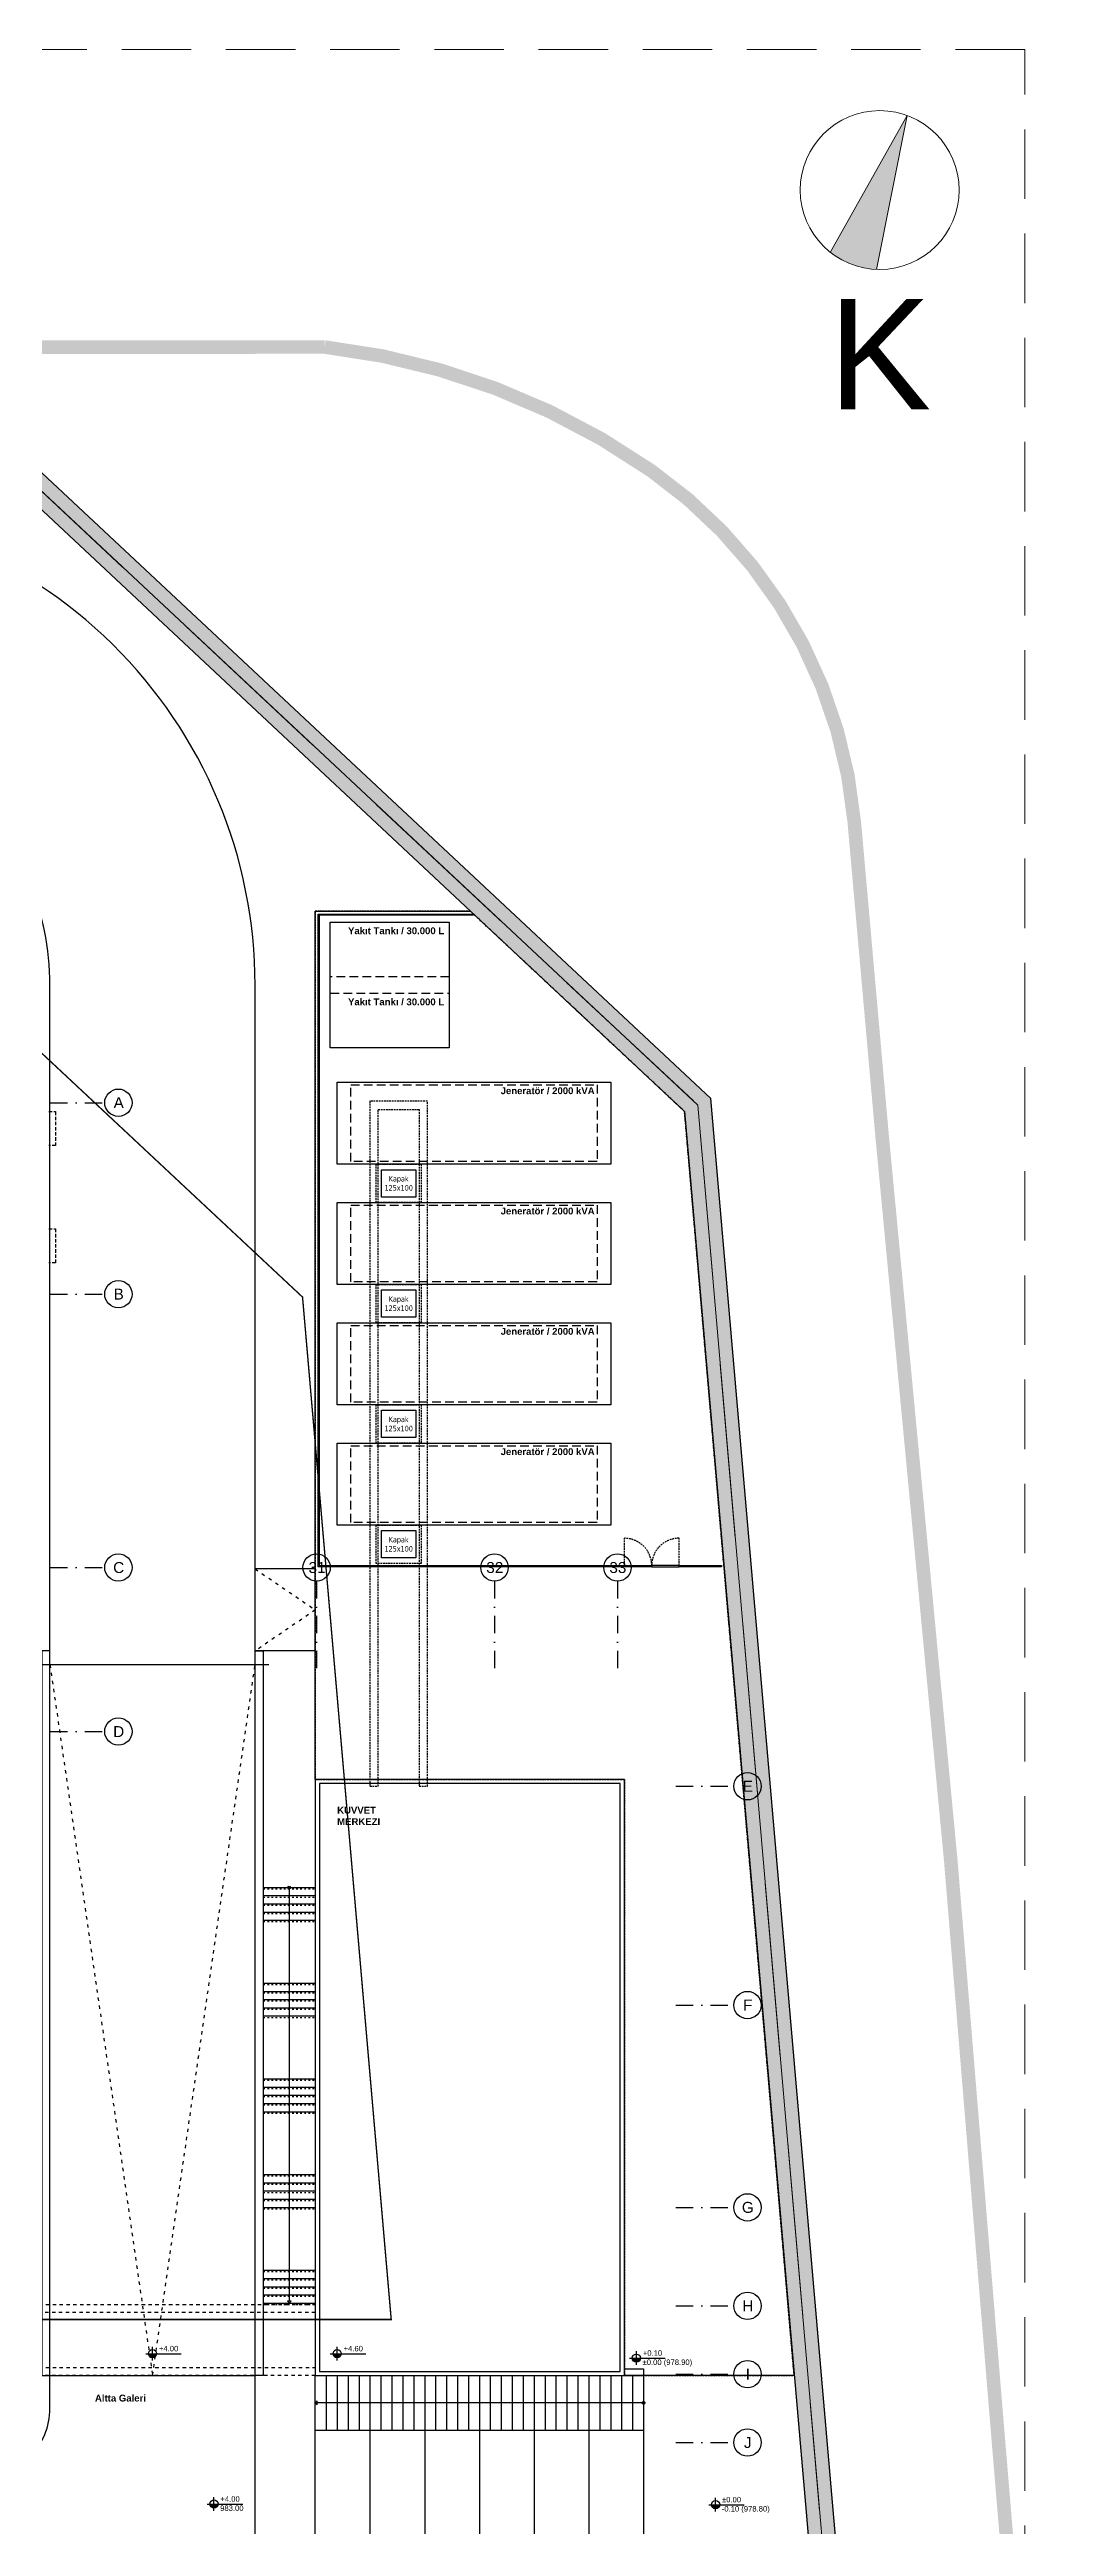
# Model space of a CAD drawing. Header units: centimetres. Extents: x 405564 to 502064, y 46284 to 60634.
# Drawn here: x 465998 to 469731, y 51576 to 60634 of the extents above; entities that cross this region are included whole.
import ezdxf
from ezdxf.enums import TextEntityAlignment as Align
from ezdxf.xclip import XClip

# ---------------------------------------------------------------- set-up
doc = ezdxf.new("R2010")
doc.units = ezdxf.units.CM
doc.header["$XCLIPFRAME"] = 0
for name, pattern in [('( Hidden )', [0.375, 0.25, -0.125]), ('3+1_3b$0$DASHED', [0.25, 0.125, -0.125]), ('ACAD_ISO03W100', [30, 12, -18]), ('BORDER', [1.75, 0.5, -0.25, 0.5, -0.25, 0, -0.25]), ('DASHDOT', [25.4, 12.7, -6.35, 0, -6.35]), ('DASHED', [19.05, 12.7, -6.35]), ('HIDDEN', [9.525, 6.35, -3.175])]:
    doc.linetypes.add(name, pattern=pattern)
doc.layers.get('0').update_dxf_attribs({"color": 8, "lineweight": 9})
for name, color, linetype, lineweight in [('---___EB_draft00_ALTYAPI_helikoptermania', 8, 'Continuous', 0), ('---___EB_draft00_parselsiniri', 8, 'BORDER', 9), ('0-KRCN-MİMARİ-220526', 8, 'Continuous', 9), ('HH_KALDIRIM', 8, 'Continuous', 0), ('IMAR_ADA', 8, 'Continuous', 0), ('Y-TEXT', 8, 'Continuous', 20)]:
    doc.layers.add(name, color=color, linetype=linetype, lineweight=lineweight)
for name, color, linetype in [('AS_DOS', 8, 'Continuous'), ('AS_GOR', 8, 'Continuous'), ('AS_GOR_UZAK2', 8, 'Continuous'), ('AS_GOR_YAKIN1', 8, 'Continuous'), ('AS_MER', 8, 'Continuous'), ('AS_MER_HIDDEN', 8, 'HIDDEN'), ('AS_OLC_AKS', 8, 'Continuous'), ('AS_PRFL_DEMIR', 8, 'Continuous'), ('AS_PYZ_YOL_ARAC', 8, 'Continuous'), ('AS_SMB_KOT', 8, 'Continuous'), ('AS_SMB_OK', 8, 'Continuous'), ('AS_TA_BETONARME', 5, 'Continuous'), ('AS_TA_HIDDEN', 8, 'HIDDEN'), ('AS_TEFR_ELK', 8, 'Continuous'), ('AS_YAZI', 8, 'Continuous'), ('AS_YAZI_DOSEME', 8, 'Continuous'), ('AS_YAZI_ELEKTRIK', 8, 'Continuous')]:
    doc.layers.add(name, color=color, linetype=linetype)
doc.styles.add('_yazı-50', font='arial.ttf')
doc.styles.add('a4', font='arial.ttf')
doc.styles.add('Kalin02', font='arialbd.ttf')
doc.styles.add('TAHOMA', font='tahoma.ttf')

# ---------------------------------------------------------------- blocks, each defined once
blk = doc.blocks.new('kot01')
at = {"layer": 'AS_SMB_KOT'}
h = blk.add_hatch(color=8, dxfattribs=at)
edge = h.paths.add_edge_path()
edge.add_arc((0, 0), 0.3, 180, 360)
edge.add_line((0.3, 0), (-0.3, 0))
for p, q in [((-0.5, 0), (2.1, 0)), ((0, -0.5), (0, 0.5))]:
    blk.add_line(p, q, dxfattribs=at)
blk.add_circle((0, 0), 0.3, dxfattribs=at)
at = {"layer": 'AS_SMB_KOT', "style": '_yazı-50'}
for tag, p in [('INCE', (0.43, 0.1)), ('KABA', (0.43, -0.5))]:
    blk.add_attdef(tag, p, '', height=0.4, dxfattribs=at)
blk = doc.blocks.new('B.A. KAIDE ELK')
at = {"layer": 'AS_TA_HIDDEN'}
for points in [[(1349.9, 2443.1), (567.6, 3175), (0, 3175), (0, 0), (1130, 0), (1130, -2180), (1750.8, -2180)], [(55, 2675), (55, 3135), (490, 3135), (490, 2675)], [(80, 2250), (80, 2550), (1080, 2550), (1080, 2250)], [(230, -25), (230, 2450), (380, 2450), (380, -25), (410, -25), (410, 2480), (200, 2480), (200, -25)], [(222.5, 2250), (387.5, 2250), (387.5, 2110), (222.5, 2110)], [(242.5, 2230), (367.5, 2230), (367.5, 2130), (242.5, 2130)], [(80, 1810), (80, 2110), (1080, 2110), (1080, 1810)], [(222.5, 1810), (387.5, 1810), (387.5, 1670), (222.5, 1670)], [(242.5, 1790), (367.5, 1790), (367.5, 1690), (242.5, 1690)], [(80, 1370), (80, 1670), (1080, 1670), (1080, 1370)], [(222.5, 1370), (387.5, 1370), (387.5, 1230), (222.5, 1230)], [(242.5, 1350), (367.5, 1350), (367.5, 1250), (242.5, 1250)], [(80, 930), (80, 1230), (1080, 1230), (1080, 930)], [(222.5, 930), (387.5, 930), (387.5, 790), (222.5, 790)], [(242.5, 910), (367.5, 910), (367.5, 810), (242.5, 810)]]:
    blk.add_lwpolyline(points, close=True, dxfattribs=at)
at = {"layer": 'AS_YAZI_DOSEME', "char_height": 20, "width": 138.649, "attachment_point": 5, "style": 'TAHOMA'}
for insert in [(305, 2180), (305, 1740), (305, 1300), (305, 860)]:
    blk.add_mtext('{\\fTahoma|b0|i0|c162|p34;Kapak} 125x1{\\fTahoma|b0|i0|c162|p34;00}', dxfattribs=dict(at, insert=insert))
blk = doc.blocks.new('OPK-site-surrounding-R01')
at = {"layer": '---___EB_draft00_ALTYAPI_helikoptermania', "linetype": 'DASHED', "ltscale": 10}
blk.add_lwpolyline([(-21668.1, -4404.9), (1451.4, 6572.4)], dxfattribs=at)
at = {"layer": '---___EB_draft00_parselsiniri', "linetype": 'HIDDEN', "ltscale": 100}
for p, q in [((22602, 2392.2), (25168.1, -8.5)), ((25168.1, -8.5), (25614, -5150)), ((25168.1, -8.5), (25614, -5150))]:
    blk.add_line(p, q, dxfattribs=at)
at = {"layer": '---___EB_draft00_parselsiniri', "linetype": 'DASHDOT', "ltscale": 5, "const_width": 5, "flags": 128}
blk.add_lwpolyline([(-303.7, 52.5), (22545.3, 391.1), (23723.4, -711), (24047.6, -4450), (-299.9, -4450)], close=True, dxfattribs=at)
at = {"layer": 'AS_DOS'}
for points in [[(25520.8, -4655), (24900, -4655), (24900, -2475), (23770, -2475), (23770, 700), (24337.6, 700), (25119.9, -31.9)], [(24012.5, -245), (24137.5, -245), (24137.5, -345), (24012.5, -345)], [(24012.5, -685), (24137.5, -685), (24137.5, -785), (24012.5, -785)], [(24012.5, -1125), (24137.5, -1125), (24137.5, -1225), (24012.5, -1225)], [(24012.5, -1565), (24137.5, -1565), (24137.5, -1665), (24012.5, -1665)]]:
    blk.add_lwpolyline(points, close=True, dxfattribs=at)
for points in [[(23770, -1705), (23550, -1705)], [(23770, -2005), (23550, -2005)]]:
    blk.add_lwpolyline(points, dxfattribs=at)
at = {"layer": 'AS_GOR'}
for points in [[(22800, -4655), (22800, -2005), (22770, -2005), (22770, -4655)], [(23550, -4655), (23550, -2005), (23580, -2005), (23580, -4655)], [(24900, -4630), (24970, -4630), (24970, -4655), (24900, -4655)]]:
    blk.add_lwpolyline(points, close=True, dxfattribs=at)
for points in [[(22770, -2055), (22800, -2055)], [(23550, -2055), (23600, -2055)], [(23770, -5969.9), (23770, -4655)], [(23770, -4655), (24970, -4655)], [(23810, -4655), (23810, -4855)], [(23850, -4655), (23850, -4855)], [(23890, -4655), (23890, -4855)], [(23930, -4655), (23930, -4855)], [(23970, -4655), (23970, -5964.5)], [(24010, -4655), (24010, -4855)], [(24050, -4655), (24050, -4855)], [(24090, -4655), (24090, -4855)], [(24130, -4655), (24130, -4855)], [(24170, -4655), (24170, -5959.1)], [(24210, -4655), (24210, -4855)], [(24250, -4655), (24250, -4855)], [(24290, -4655), (24290, -4855)], [(24330, -4655), (24330, -4855)], [(24370, -4655), (24370, -5953.7)], [(24410, -4655), (24410, -4855)], [(24450, -4655), (24450, -4855)], [(24490, -4655), (24490, -4855)], [(24530, -4655), (24530, -4855)], [(24570, -4655), (24570, -5948.3)], [(24610, -4655), (24610, -4855)], [(24650, -4655), (24650, -4855)], [(24690, -4655), (24690, -4855)], [(24730, -4655), (24730, -4855)], [(24770, -4655), (24770, -5942.9)], [(24810, -4655), (24810, -4855)], [(24850, -4655), (24850, -4855)], [(24890, -4655), (24890, -4855)], [(24930, -4655), (24930, -4855)], [(24970, -4655), (24970, -5937.5)], [(23770, -4855), (24970, -4855)]]:
    blk.add_lwpolyline(points, dxfattribs=at)
at = {"layer": 'AS_GOR_YAKIN1', "linetype": 'Continuous', "ltscale": 500, "const_width": 100, "flags": 128}
blk.add_lwpolyline([(-4000, 1998.1), (-32268, 1579.4), (-39988.9, 1287), (-40391.2, 643.9), (-30053.9, -21363.8), (-29013.6, -24036.6), (-28344.8, -26825.7), (-25141.8, -45779.7), (-17218.6, -44968.4), (-9377.3, -43572.8), (-3575.9, -42147), (12761.6, -37912.4), (27305.3, -34089.5), (29139.3, -31278.2), (26722.9, -16148.8), (26081.3, -10538.5), (25614, -5150), (25168.1, -8.5), (22602, 2392.2), (-1005.5, 2042.5), (-1870, 2029.7)], dxfattribs=at)
at = {"layer": 'AS_GOR_YAKIN1', "linetype": 'Continuous', "ltscale": 500, "flags": 128}
blk.add_lwpolyline([(26042.6, -9513.8), (25732.4, -5936.7), (25663.8, -5145.7), (25216.2, 15), (22621.4, 2442.5), (-1006.3, 2092.5), (-1840, 2080.1), (-1840, 2151.6), (-2420, 2151.6), (-2420, 2121.6), (-1870, 2121.6), (-1870, -50), (-1840, -50), (-1840, 1981.2), (-1004.8, 1992.5), (22582.6, 2341.9), (25119.9, -31.9), (25564.2, -5154.3), (25632.2, -5939.4), (25944.5, -9540.1)], dxfattribs=at)
at = {"layer": 'AS_MER', "ltscale": 0.5}
for points in [[(23580, -2870), (23770, -2870)], [(23580, -2900), (23770, -2900)], [(23580, -2930), (23770, -2930)], [(23580, -2960), (23770, -2960)], [(23580, -2990), (23770, -2990)], [(23580, -3220), (23770, -3220)], [(23580, -3250), (23770, -3250)], [(23580, -3280), (23770, -3280)], [(23580, -3310), (23770, -3310)], [(23580, -3340), (23770, -3340)], [(23580, -3570), (23770, -3570)], [(23580, -3600), (23770, -3600)], [(23580, -3630), (23770, -3630)], [(23580, -3660), (23770, -3660)], [(23580, -3690), (23770, -3690)], [(23580, -3920), (23770, -3920)], [(23580, -3950), (23770, -3950)], [(23580, -3980), (23770, -3980)], [(23580, -4010), (23770, -4010)], [(23580, -4040), (23770, -4040)], [(23580, -4270), (23770, -4270)], [(23580, -4300), (23770, -4300)], [(23580, -4330), (23770, -4330)], [(23580, -4360), (23770, -4360)], [(23580, -4390), (23770, -4390)]]:
    blk.add_lwpolyline(points, dxfattribs=at)
at = {"layer": 'AS_MER_HIDDEN', "linetype": 'ACAD_ISO03W100', "ltscale": 0.5}
for points in [[(23580, -2875), (23770, -2875)], [(23580, -2905), (23770, -2905)], [(23580, -2935), (23770, -2935)], [(23580, -2965), (23770, -2965)], [(23580, -2995), (23770, -2995)], [(23580, -3225), (23770, -3225)], [(23580, -3255), (23770, -3255)], [(23580, -3285), (23770, -3285)], [(23580, -3315), (23770, -3315)], [(23580, -3345), (23770, -3345)], [(23580, -3575), (23770, -3575)], [(23580, -3605), (23770, -3605)], [(23580, -3635), (23770, -3635)], [(23580, -3665), (23770, -3665)], [(23580, -3695), (23770, -3695)], [(23580, -3925), (23770, -3925)], [(23580, -3955), (23770, -3955)], [(23580, -3985), (23770, -3985)], [(23580, -4015), (23770, -4015)], [(23580, -4045), (23770, -4045)], [(23580, -4275), (23770, -4275)], [(23580, -4305), (23770, -4305)], [(23580, -4335), (23770, -4335)], [(23580, -4365), (23770, -4365)], [(23580, -4395), (23770, -4395)]]:
    blk.add_lwpolyline(points, dxfattribs=at)
at = {"layer": 'AS_PRFL_DEMIR'}
for points in [[(23780, 690), (24348.3, 690), (24348.3, 686), (23784, 686), (23784, -1693), (24900, -1693), (24900, -1697), (23780, -1697)], [(24900, -1697), (24900, -1693), (25000, -1693), (25000, -1697)], [(25100, -1697), (25100, -1693), (25000, -1693), (25000, -1697)], [(25255, -1697), (25100, -1697), (25100, -1693), (25255, -1693)]]:
    blk.add_lwpolyline(points, close=True, dxfattribs=at)
at = {"layer": 'AS_PRFL_DEMIR', "linetype": 'HIDDEN'}
for points in [[(24900, -1693), (24900, -1593, -0.414214), (25000, -1693)], [(25100, -1693), (25100, -1593, 0.414214), (25000, -1693)]]:
    blk.add_lwpolyline(points, format="xyb", dxfattribs=at)
at = {"layer": 'AS_PYZ_YOL_ARAC'}
for points in [[(23415.5, -8627.2), (22852.7, -6574.8, -0.414214), (23029.3, -6268.5), (23364.8, -6178.4, 0.33933), (23550, -5937), (23550, 430.1, 0.418558), (21774.1, 2179.9), (234.1, 1860.8, 0.409882), (-1490, 111), (-1490, -2374.6, -0.836517), (-1683.8, -2409.4), (-1881, -1877.4, -0.087065), (-1943.4, -1537.4), (-1946.6, -1127.7)], [(22800, -3450), (22800, 430.1, 0.418558), (21785.2, 1430), (18554.6, 1382.1, 0.087007), (17706.4, 1220.4), (16627.8, 812, -0.090739), (15742.5, 650), (12082.5, 650, -0.076048), (11335, 764.3), (10161.2, 1132.1, 0.079773), (9376.7, 1246.2), (245.2, 1110.9, 0.409882), (-740, 111), (-740, -5306.6, 0.532608), (-326.8, -5584.4), (765.6, -5139.5, -0.096996), (1350.2, -5025), (22550, -5025, 0.414214), (22800, -4775), (22800, -3450)]]:
    blk.add_lwpolyline(points, format="xyb", dxfattribs=at)
for points in [[(23825, 660), (24260, 660), (24260, 200), (23825, 200)], [(23850, 75), (24850, 75), (24850, -225), (23850, -225)], [(23850, -365), (24850, -365), (24850, -665), (23850, -665)], [(23850, -805), (24850, -805), (24850, -1105), (23850, -1105)], [(23850, -1245), (24850, -1245), (24850, -1545), (23850, -1545)]]:
    blk.add_lwpolyline(points, close=True, dxfattribs=at)
for points in [[(22800, -2055), (23550, -2055)], [(22800, -4655), (23550, -4655)]]:
    blk.add_lwpolyline(points, dxfattribs=at)
at = {"layer": 'AS_SMB_OK', "linetype": 'ACAD_ISO03W100'}
for points in [[(23550, -1705), (23770, -1855), (23550, -2005)], [(22800, -2055), (23175, -4655), (23550, -2055)]]:
    blk.add_lwpolyline(points, dxfattribs=at)
at = {"layer": 'AS_SMB_OK'}
for points in [[(23675, -2870), (23675, -4383)], [(24970, -4755), (23777, -4755)]]:
    blk.add_lwpolyline(points, dxfattribs=at)
for points in [[(23668, -4383), (23668, -4383), (23675, -4390), (23682, -4383)], [(23777, -4748), (23777, -4748), (23770, -4755), (23777, -4762)]]:
    blk.add_lwpolyline(points, close=True, dxfattribs=at)
for centre in [(23675, -2870), (24970, -4755)]:
    blk.add_circle(centre, 5, dxfattribs=at)
at = {"layer": 'AS_TEFR_ELK', "linetype": 'HIDDEN', "ltscale": 5}
for points in [[(23825, 660), (24260, 660), (24260, 460), (23825, 460)], [(23825, 400), (24260, 400), (24260, 200), (23825, 200)], [(23900, 65), (24800, 65), (24800, -215), (23900, -215)], [(23900, -375), (24800, -375), (24800, -655), (23900, -655)], [(23900, -815), (24800, -815), (24800, -1095), (23900, -1095)], [(23900, -1255), (24800, -1255), (24800, -1535), (23900, -1535)]]:
    blk.add_lwpolyline(points, close=True, dxfattribs=at)
at = {"layer": 'HH_KALDIRIM', "lineweight": 0, "const_width": 49.6}
blk.add_lwpolyline([(26815.5, -11395.6), (26498.6, -7663.7), (26260.8, -4812), (26093.6, -2773.6), (25842.1, -118.4), (25740.5, 1027.3, 0.221532), (24997.7, 2311.5, 0.124727), (23804.5, 2763.6), (20904.1, 2761.6), (9307.6, 2741.5), (107.5, 2724), (-7841.4, 2714.2), (-14966.8, 2616.5), (-35673.5, 2313.4), (-39946.2, 2307.3, 0.563243), (-40771.4, 941.5), (-38807.4, -3172.6), (-37033.6, -6982.7), (-35515.5, -10197.1), (-33762.3, -13981.3)], format="xyb", dxfattribs=at)
at = {"layer": 'IMAR_ADA'}
for p, q in [((-32268, 1579.4), (22602, 2392.2)), ((22602, 2392.2), (25168.1, -8.5)), ((25168.1, -8.5), (26081.3, -10538.5))]:
    blk.add_line(p, q, dxfattribs=at)
at = {"layer": 'AS_TA_HIDDEN'}
blk.add_blockref('B.A. KAIDE ELK', (23770, -2475), dxfattribs=at)
at = {"layer": 'AS_YAZI_ELEKTRIK', "char_height": 25, "attachment_point": 3, "style": 'Kalin02'}
for s, width, heights, insert in [('Yakıt Tankı / 30.000 L', 619.376, [152.6], (24241.2, 641.2)), ('Yakıt Tankı / 30.000 L', 619.376, [152.6], (24241.2, 381.2)), ('Jeneratör / 2000 kVA', 796.286, [149.9], (24791.3, 56.2)), ('Jeneratör / 2000 kVA', 796.286, [149.9], (24791.3, -383.7)), ('Jeneratör / 2000 kVA', 796.286, [149.9], (24791.3, -823.8)), ('Jeneratör / 2000 kVA', 796.286, [149.9], (24791.3, -1263.8))]:
    blk.add_mtext_dynamic_manual_height_columns(s, width=width, gutter_width=187.5, heights=heights, dxfattribs=dict(at, insert=insert))
blk = doc.blocks.new('axis baloon')
blk.add_circle((0, 0), 50)
at = {"style": '_yazı-50'}
blk.add_attdef('AXE', text='', height=40, dxfattribs=at).set_placement((0, 0), align=Align.MIDDLE_CENTER)
blk = doc.blocks.new('Aks_P')
at = {"layer": 'AS_OLC_AKS', "linetype": 'DASHDOT', "ltscale": 5}
for points in [[(22920, 0), (23120, 0)], [(22920, -700), (23120, -700)], [(22920, -1700), (23120, -1700)], [(23895, -1750), (23895, -2071)], [(24545, -1750), (24545, -2071)], [(24995, -1750), (24995, -2071)], [(22920, -2300), (23120, -2300)], [(25208.2, -2500), (25420, -2500)], [(25208.2, -3300), (25420, -3300)], [(25208.2, -4040), (25420, -4040)], [(25208.2, -4400), (25420, -4400)], [(25208.2, -4650), (25420, -4650)], [(25208.2, -4900), (25420, -4900)]]:
    blk.add_lwpolyline(points, dxfattribs=at)
at = {"layer": 'AS_OLC_AKS'}
ref = blk.add_blockref('axis baloon', (23170, 0), dxfattribs=at)
ref.add_attrib('AXE', 'A', dxfattribs={"layer": '0', "height": 40, "style": '_yazı-50'}).set_placement((23171.3, 0), align=Align.MIDDLE_CENTER)
ref = blk.add_blockref('axis baloon', (23170, -700), dxfattribs=at)
ref.add_attrib('AXE', 'B', dxfattribs={"layer": '0', "height": 40, "style": '_yazı-50'}).set_placement((23171.3, -700), align=Align.MIDDLE_CENTER)
ref = blk.add_blockref('axis baloon', (23170, -1700), dxfattribs=at)
ref.add_attrib('AXE', 'C', dxfattribs={"layer": '0', "height": 40, "style": '_yazı-50'}).set_placement((23171.3, -1700), align=Align.MIDDLE_CENTER)
ref = blk.add_blockref('axis baloon', (23895, -1700), dxfattribs=at)
ref.add_attrib('AXE', '31', dxfattribs={"layer": '0', "height": 40, "style": '_yazı-50'}).set_placement((23896.3, -1700), align=Align.MIDDLE_CENTER)
ref = blk.add_blockref('axis baloon', (24545, -1700), dxfattribs=at)
ref.add_attrib('AXE', '32', dxfattribs={"layer": '0', "height": 40, "style": '_yazı-50'}).set_placement((24546.3, -1700), align=Align.MIDDLE_CENTER)
ref = blk.add_blockref('axis baloon', (24995, -1700), dxfattribs=at)
ref.add_attrib('AXE', '33', dxfattribs={"layer": '0', "height": 40, "style": '_yazı-50'}).set_placement((24996.3, -1700), align=Align.MIDDLE_CENTER)
ref = blk.add_blockref('axis baloon', (23170, -2300), dxfattribs=at)
ref.add_attrib('AXE', 'D', dxfattribs={"layer": '0', "height": 40, "style": '_yazı-50'}).set_placement((23171.3, -2300), align=Align.MIDDLE_CENTER)
ref = blk.add_blockref('axis baloon', (25470, -2500), dxfattribs=at)
ref.add_attrib('AXE', 'E', dxfattribs={"layer": '0', "height": 40, "style": '_yazı-50'}).set_placement((25471.3, -2500), align=Align.MIDDLE_CENTER)
ref = blk.add_blockref('axis baloon', (25470, -3300), dxfattribs=at)
ref.add_attrib('AXE', 'F', dxfattribs={"layer": '0', "height": 40, "style": '_yazı-50'}).set_placement((25471.3, -3300), align=Align.MIDDLE_CENTER)
ref = blk.add_blockref('axis baloon', (25470, -4040), dxfattribs=at)
ref.add_attrib('AXE', 'G', dxfattribs={"layer": '0', "height": 40, "style": '_yazı-50'}).set_placement((25471.3, -4040), align=Align.MIDDLE_CENTER)
ref = blk.add_blockref('axis baloon', (25470, -4400), dxfattribs=at)
ref.add_attrib('AXE', 'H', dxfattribs={"layer": '0', "height": 40, "style": '_yazı-50'}).set_placement((25471.3, -4400), align=Align.MIDDLE_CENTER)
ref = blk.add_blockref('axis baloon', (25470, -4650), dxfattribs=at)
ref.add_attrib('AXE', 'I', dxfattribs={"layer": '0', "height": 40, "style": '_yazı-50'}).set_placement((25471.3, -4650), align=Align.MIDDLE_CENTER)
ref = blk.add_blockref('axis baloon', (25470, -4900), dxfattribs=at)
ref.add_attrib('AXE', 'J', dxfattribs={"layer": '0', "height": 40, "style": '_yazı-50'}).set_placement((25471.3, -4900), align=Align.MIDDLE_CENTER)
blk = doc.blocks.new('A$C6A10300A')
blk.add_hatch(color=256).paths.add_polyline_path([(31070.22, -241.63), (30788.64, -741.66, 0.108549), (30900.67, -796.38, 0.0496732), (30957.71, -804.35)])
for q in [(30788.64, -741.66), (30957.71, -804.35)]:
    blk.add_line((31070.22, -241.63), q)
at = {"linetype": 'DASHED', "ltscale": 20}
blk.add_lwpolyline([(0, -13500), (31500, -13500), (31500, 0), (0, 0)], close=True, dxfattribs=at)
blk.add_circle((30969.21, -514.04), 290.54)
at = {"layer": 'AS_GOR'}
for points in [[(28905.68, -6326.45), (28905.68, -8506.45), (30035.68, -8506.45), (30035.68, -6326.45)], [(28920.68, -6341.45), (28920.68, -8491.45), (30020.68, -8491.45), (30020.68, -6341.45)]]:
    blk.add_lwpolyline(points, close=True, dxfattribs=at)
at = {"layer": 'AS_GOR_UZAK2', "linetype": '( Hidden )', "ltscale": 50}
for points in [[(27930.98, -3884.17), (27955.98, -3884.17), (27955.98, -4008.03), (27930.98, -4008.03)], [(27930.98, -4312.74), (27955.98, -4312.74), (27955.98, -4436.6), (27930.98, -4436.6)]]:
    blk.add_lwpolyline(points, dxfattribs=at)
at = {"layer": 'AS_TA_BETONARME', "linetype": '3+1_3b$0$DASHED', "ltscale": 100}
for points in [[(28905.68, -8276.45), (27695.68, -8276.45), (27695.68, -8246.45), (28905.68, -8246.45)], [(28905.68, -8506.45), (27695.68, -8506.45), (27695.68, -8476.45), (28905.68, -8476.45)]]:
    blk.add_lwpolyline(points, dxfattribs=at)
ref = blk.add_blockref('OPK-site-surrounding-R01', (5135.68, -3851.45))
XClip(ref).set_block_clipping_path([(-5135.679684336, -9648.5463532069), (26364.320315664, 3851.4536467931)])
blk.add_blockref('Aks_P', (5015.68, -3851.45))
at = {"layer": 'AS_SMB_KOT'}
ref = blk.add_blockref('kot01', (28310.68, -8426.45), dxfattribs=dict(at, xscale=50, yscale=50, zscale=50))
ref.add_attrib('INCE', '+4.00', dxfattribs={"layer": '0', "color": 1, "height": 20, "style": '_yazı-50'}).set_placement((28334.13, -8423.95), align=Align.BOTTOM_LEFT)
ref = blk.add_blockref('kot01', (28985.68, -8426.45), dxfattribs=dict(at, xscale=50, yscale=50, zscale=50))
ref.add_attrib('INCE', '+4.60', dxfattribs={"layer": '0', "color": 1, "height": 20, "style": '_yazı-50'}).set_placement((29009.13, -8423.95), align=Align.BOTTOM_LEFT)
ref = blk.add_blockref('kot01', (30079.68, -8442.72), dxfattribs=dict(at, xscale=50, yscale=50, zscale=50))
ref.add_attrib('INCE', '+0.10', dxfattribs={"layer": '0', "color": 1, "height": 20, "style": '_yazı-50'}).set_placement((30103.14, -8440.22), align=Align.BOTTOM_LEFT)
ref.add_attrib('KABA', '%%P0.00 (978.90)', (30102.23, -8467.72), dxfattribs={"layer": '0', "height": 20, "style": '_yazı-50'})
ref = blk.add_blockref('kot01', (28535.35, -8976.45), dxfattribs=dict(at, xscale=50, yscale=50, zscale=50))
ref.add_attrib('INCE', '+4.00', dxfattribs={"layer": '0', "color": 1, "height": 20, "style": '_yazı-50'}).set_placement((28558.81, -8973.95), align=Align.BOTTOM_LEFT)
ref.add_attrib('KABA', '983.00', (28557.9, -9001.45), dxfattribs={"layer": '0', "height": 20, "style": '_yazı-50'})
ref = blk.add_blockref('kot01', (30369.2, -8978.72), dxfattribs=dict(at, xscale=50, yscale=50, zscale=50))
ref.add_attrib('INCE', '%%P0.00', dxfattribs={"layer": '0', "color": 1, "height": 20, "style": '_yazı-50'}).set_placement((30392.66, -8976.22), align=Align.BOTTOM_LEFT)
ref.add_attrib('KABA', '-0.10 (978.80)', (30391.75, -9003.72), dxfattribs={"layer": '0', "height": 20, "style": '_yazı-50'})
at = {"layer": 'AS_YAZI', "attachment_point": 1, "style": 'Kalin02'}
for s, insert, char_height in [('KUVVET\\PMERKEZI', (28985.68, -6426.45), 25), ('{\\H0.5x;Altta Galeri}', (28100.13, -8576.45), 50)]:
    blk.add_mtext_dynamic_manual_height_columns(s, width=1082.303, gutter_width=750, heights=[458.43], dxfattribs=dict(at, insert=insert, char_height=char_height))
at = {"layer": 'Y-TEXT', "linetype": 'Continuous', "style": 'a4'}
blk.add_text('K', height=403.52, dxfattribs=at).set_placement((30969.21, -1114.04), align=Align.MIDDLE)
blk = doc.blocks.new('A$C6A10306C')
ref = blk.add_blockref('OPK-site-surrounding-R01', (5135.68, -3851.45))
XClip(ref).set_block_clipping_path([(-5135.679684336, -9648.5463532069), (26364.320315664, 3851.4536467931)])

msp = doc.modelspace()

# ---------------------------------------------------------------- block references
at = {"layer": '0-KRCN-MİMARİ-220526'}
msp.add_blockref('A$C6A10300A', (438064.1, 60634), dxfattribs=at)

# ---------------------------------------------------------------- next in the draw order: block references
msp.add_blockref('A$C6A10306C', (470564.1, 60634), dxfattribs=at)

doc.saveas('drawing.dxf')
